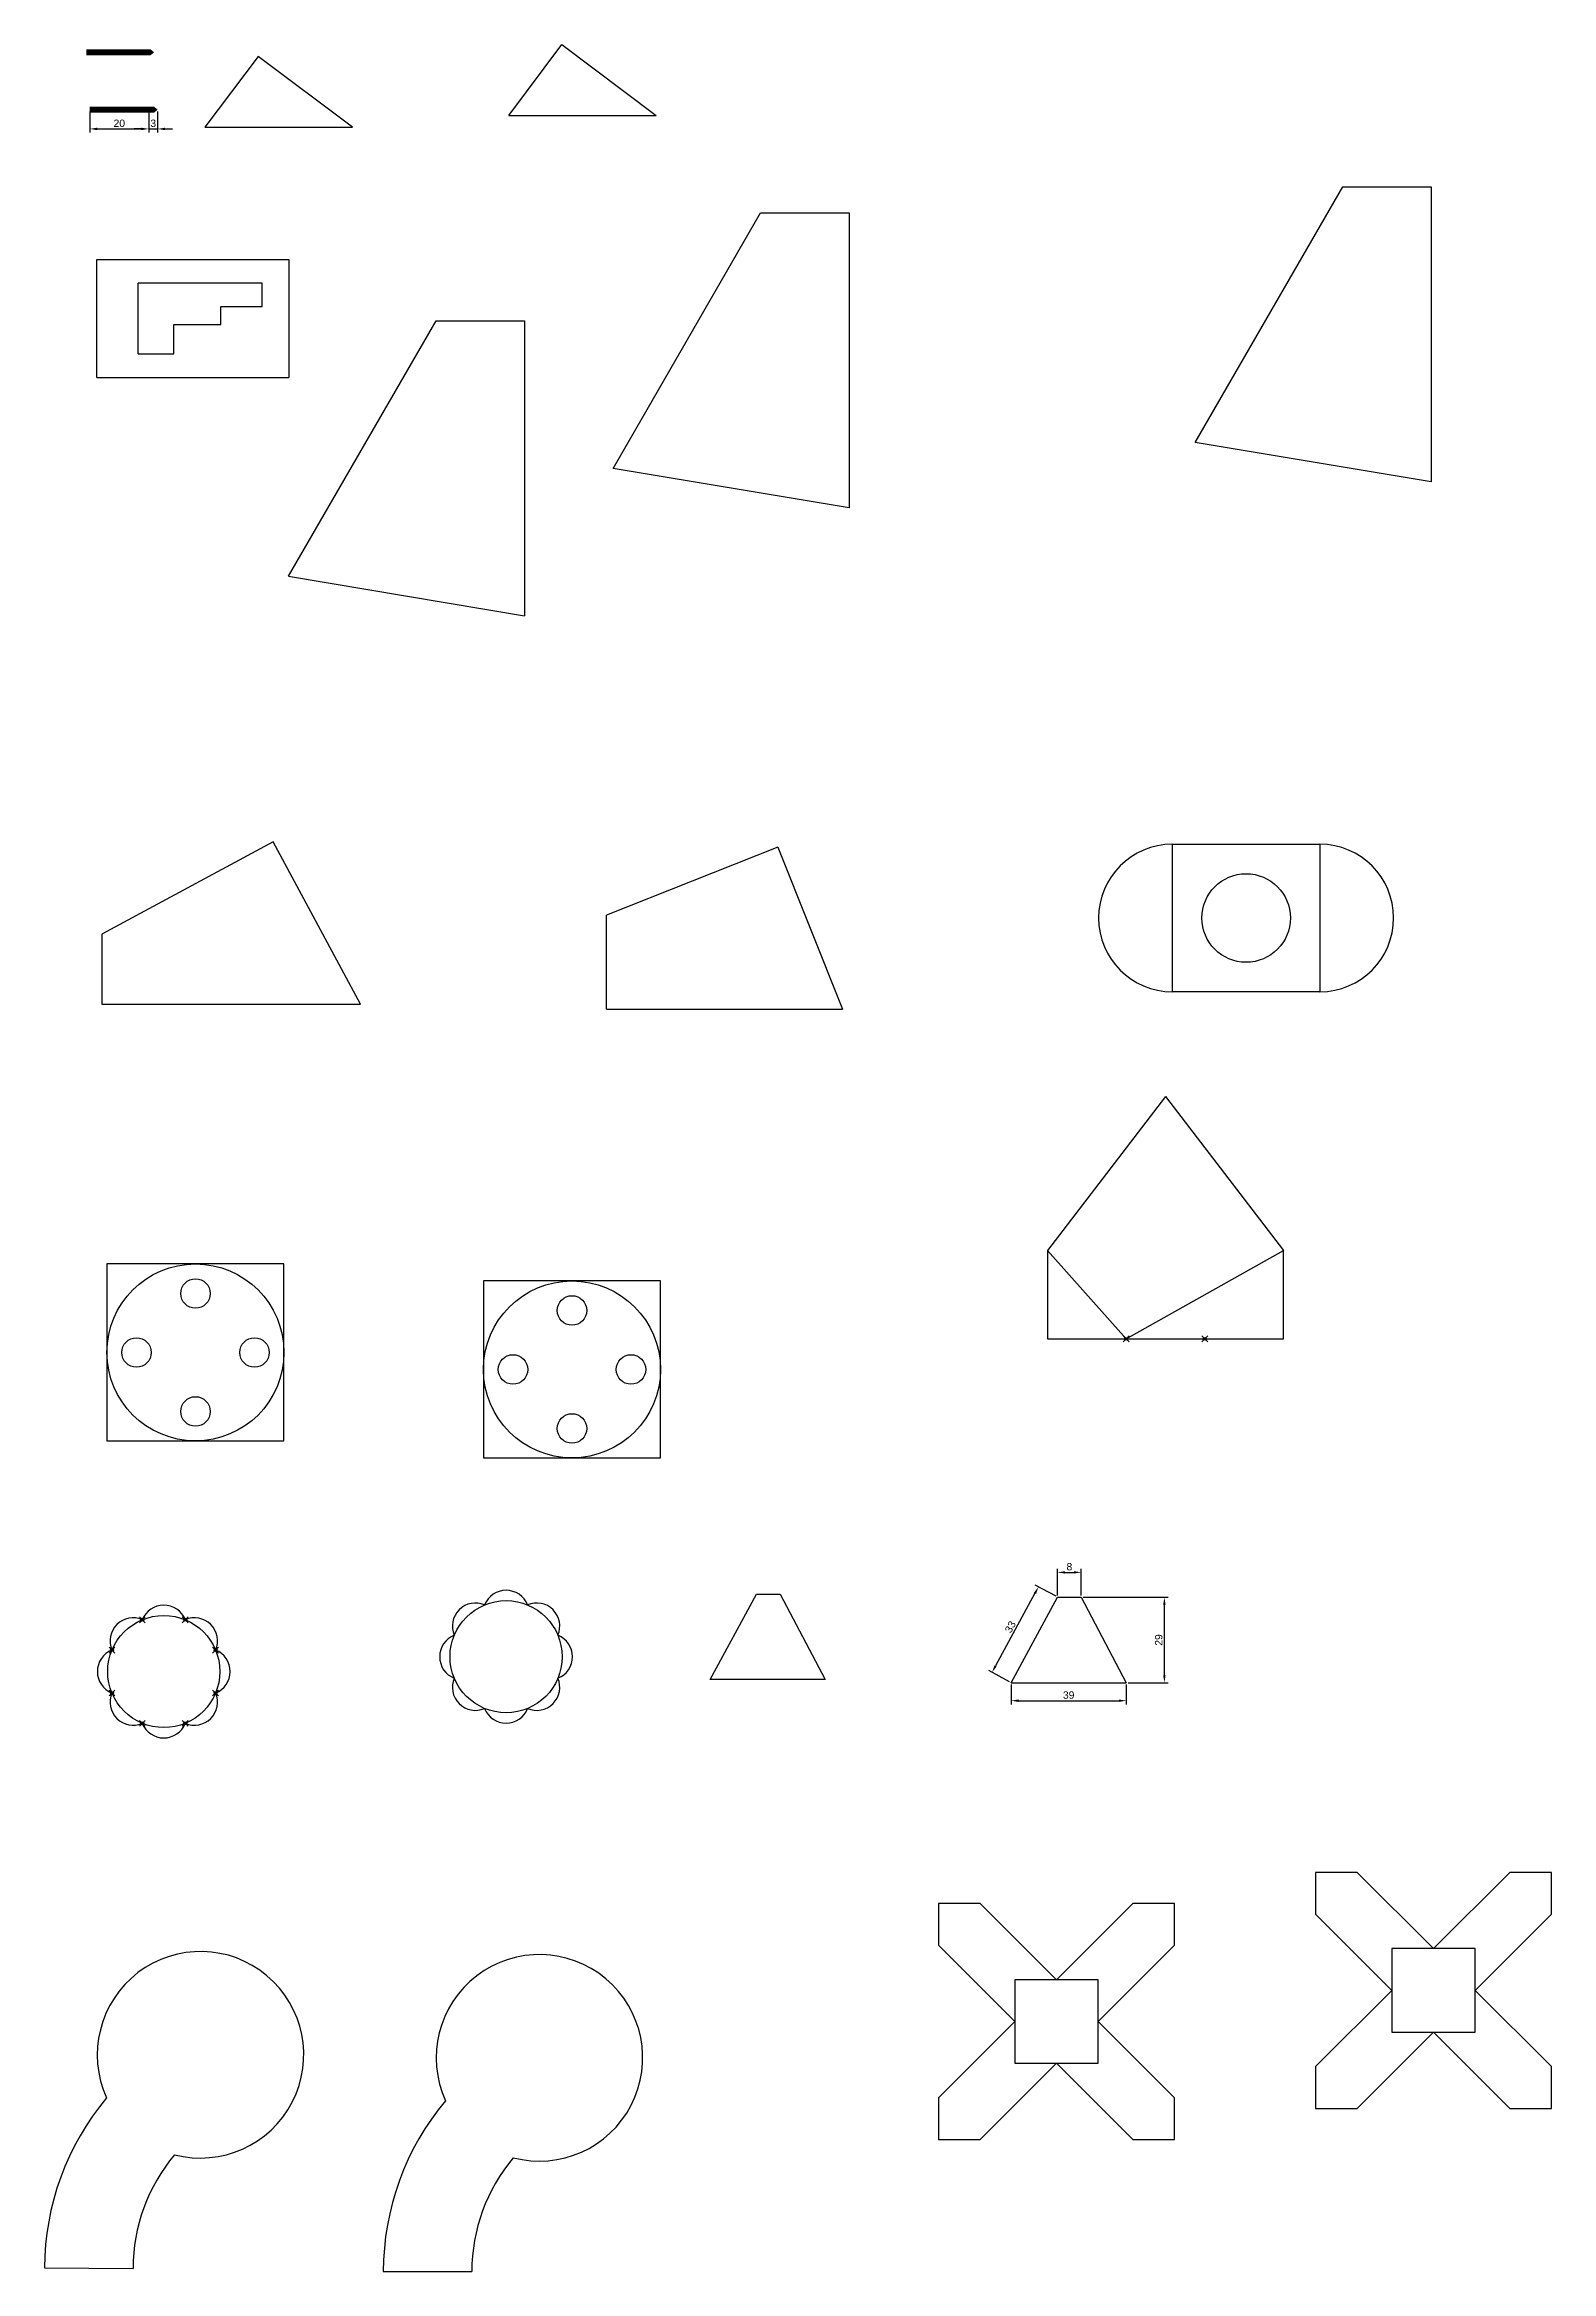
# Model space of a CAD drawing. Header units: millimetres. Extents: x 1489 to 3195, y -17 to 1805.
# Drawn here: x 1875 to 2386, y 1050 to 1805 of the extents above; entities that cross this region are included whole.
import ezdxf

# ---------------------------------------------------------------- set-up
doc = ezdxf.new("R2010")
doc.units = ezdxf.units.MM
doc.header["$PDMODE"] = 35
doc.styles.get("Standard").update_dxf_attribs({"font": 'arial.ttf'})
doc.dimstyles.new('ISO-25', dxfattribs={"dimtxt": 2.5, "dimasz": 2.5, "dimexe": 1.25, "dimexo": 0.625, "dimtad": 1, "dimtxsty": 'Standard', "dimcen": 2.5, "dimadec": 0, "dimazin": 0, "dimtfac": 1, "dimtmove": 0, "dimatfit": 3, "dimfxl": 1, "dimarcsym": 0})

# ---------------------------------------------------------------- blocks, each defined once
blk = doc.blocks.new('*D1')
at = {"color": 0, "lineweight": -2, "transparency": 16777216}
for p, q in [((1890.09, 1782.27), (1890.09, 1775.12)), ((1910.09, 1782.27), (1910.09, 1775.12)), ((1892.59, 1776.37), (1907.59, 1776.37))]:
    blk.add_line(p, q, dxfattribs=at)
at = {"color": 0, "transparency": 16777216}
for points in [[(1892.59, 1776.78), (1892.59, 1775.95), (1890.09, 1776.37)], [(1907.59, 1776.78), (1907.59, 1775.95), (1910.09, 1776.37)]]:
    blk.add_solid(points, dxfattribs=at)
at = {"layer": 'Defpoints', "color": 0, "transparency": 16777216}
for p in [(1890.09, 1782.89), (1910.09, 1782.89), (1910.09, 1776.37)]:
    blk.add_point(p, dxfattribs=at)
at = {"color": 0, "transparency": 16777216, "insert": (1900.09, 1778.27), "char_height": 2.5, "attachment_point": 5}
blk.add_mtext('20', dxfattribs=at)
blk = doc.blocks.new('*D2')
at = {"color": 0, "lineweight": -2, "transparency": 16777216}
for p, q in [((1910.09, 1782.27), (1910.09, 1775.12)), ((1913.09, 1782.27), (1913.09, 1775.12)), ((1907.59, 1776.37), (1905.09, 1776.37)), ((1910.09, 1776.37), (1913.09, 1776.37)), ((1915.59, 1776.37), (1918.09, 1776.37))]:
    blk.add_line(p, q, dxfattribs=at)
at = {"color": 0, "transparency": 16777216}
for points in [[(1907.59, 1776.78), (1907.59, 1775.95), (1910.09, 1776.37)], [(1915.59, 1776.78), (1915.59, 1775.95), (1913.09, 1776.37)]]:
    blk.add_solid(points, dxfattribs=at)
at = {"layer": 'Defpoints', "color": 0, "transparency": 16777216}
for p in [(1910.09, 1782.89), (1913.09, 1782.89), (1913.09, 1776.37)]:
    blk.add_point(p, dxfattribs=at)
at = {"color": 0, "transparency": 16777216, "insert": (1911.59, 1778.27), "char_height": 2.5, "attachment_point": 5}
blk.add_mtext('3', dxfattribs=at)
blk = doc.blocks.new('*U4')
blk.add_arc((-5.34, 0), 7.82, 291.54684, 68.45316)
blk = doc.blocks.new('*U5')
at = {"color": 0, "linetype": 'ByBlock', "lineweight": -2, "transparency": 16777216}
for p, rotation in [((1915.16, 1273.47), 90), ((1901, 1267.6), 135), ((1929.32, 1267.6), 44.99999999999999), ((1895.13, 1253.44), 180), ((1901, 1239.28), 225), ((1929.32, 1239.28), 315.0000000000001), ((1915.16, 1233.41), 270)]:
    blk.add_blockref('*U4', p, dxfattribs=dict(at, rotation=rotation))
blk.add_blockref('*U4', (1935.18, 1253.44), dxfattribs=at)
blk = doc.blocks.new('*U6')
blk.add_arc((5.34, 0), 7.82, 111.54684, 248.45316)
blk = doc.blocks.new('*U7')
at = {"color": 0, "linetype": 'ByBlock', "lineweight": -2, "transparency": 16777216}
for p, rotation in [((2017.03, 1272.63), 315.0000000000001), ((2031.19, 1278.5), 270), ((2045.35, 1272.63), 225.0000000000001), ((2051.22, 1258.47), 180), ((2017.03, 1244.31), 45.00000000000003), ((2045.35, 1244.31), 135.0000000000001), ((2031.19, 1238.44), 90.00000000000001)]:
    blk.add_blockref('*U6', p, dxfattribs=dict(at, rotation=rotation))
blk.add_blockref('*U6', (2011.16, 1258.47), dxfattribs=at)
blk = doc.blocks.new('*D8')
at = {"color": 0, "lineweight": -2, "transparency": 16777216}
for p, q in [((2226.77, 1278.64), (2255.58, 1278.64)), ((2254.33, 1252.14), (2254.33, 1276.14)), ((2242.02, 1249.64), (2255.58, 1249.64))]:
    blk.add_line(p, q, dxfattribs=at)
at = {"color": 0, "transparency": 16777216}
for points in [[(2253.91, 1276.14), (2254.74, 1276.14), (2254.33, 1278.64)], [(2253.91, 1252.14), (2254.74, 1252.14), (2254.33, 1249.64)]]:
    blk.add_solid(points, dxfattribs=at)
at = {"layer": 'Defpoints', "color": 0, "transparency": 16777216}
for p in [(2226.14, 1278.64), (2254.33, 1278.64), (2241.39, 1249.64)]:
    blk.add_point(p, dxfattribs=at)
at = {"color": 0, "transparency": 16777216, "insert": (2252.42, 1264.14), "char_height": 2.5, "attachment_point": 5, "rotation": 90}
blk.add_mtext('29', dxfattribs=at)
blk = doc.blocks.new('*D9')
at = {"color": 0, "lineweight": -2, "transparency": 16777216}
for p, q in [((2218.14, 1279.27), (2218.14, 1288.31)), ((2220.64, 1287.06), (2223.64, 1287.06)), ((2226.14, 1279.27), (2226.14, 1288.31))]:
    blk.add_line(p, q, dxfattribs=at)
at = {"color": 0, "transparency": 16777216}
for points in [[(2220.64, 1287.47), (2220.64, 1286.64), (2218.14, 1287.06)], [(2223.64, 1287.47), (2223.64, 1286.64), (2226.14, 1287.06)]]:
    blk.add_solid(points, dxfattribs=at)
at = {"layer": 'Defpoints', "color": 0, "transparency": 16777216}
for p in [(2226.14, 1287.06), (2218.14, 1278.64), (2226.14, 1278.64)]:
    blk.add_point(p, dxfattribs=at)
at = {"color": 0, "transparency": 16777216, "insert": (2222.14, 1288.96), "char_height": 2.5, "attachment_point": 5}
blk.add_mtext('8', dxfattribs=at)
blk = doc.blocks.new('*D10')
at = {"color": 0, "lineweight": -2, "transparency": 16777216}
for p, q in [((2210.47, 1279.96), (2197.11, 1255.36)), ((2217.59, 1278.94), (2210.56, 1282.76)), ((2201.84, 1249.94), (2194.82, 1253.76))]:
    blk.add_line(p, q, dxfattribs=at)
at = {"color": 0, "transparency": 16777216}
for points in [[(2210.1, 1280.16), (2210.84, 1279.76), (2211.66, 1282.16)], [(2196.74, 1255.55), (2197.47, 1255.16), (2195.91, 1253.16)]]:
    blk.add_solid(points, dxfattribs=at)
at = {"layer": 'Defpoints', "color": 0, "transparency": 16777216}
for p in [(2218.14, 1278.64), (2195.91, 1253.16), (2202.39, 1249.64)]:
    blk.add_point(p, dxfattribs=at)
at = {"color": 0, "transparency": 16777216, "insert": (2202.12, 1268.57), "char_height": 2.5, "attachment_point": 5, "rotation": 61.49649}
blk.add_mtext('33', dxfattribs=at)
blk = doc.blocks.new('*D11')
at = {"color": 0, "lineweight": -2, "transparency": 16777216}
for p, q in [((2202.39, 1249.02), (2202.39, 1242.3)), ((2241.39, 1249.02), (2241.39, 1242.3)), ((2204.89, 1243.55), (2238.89, 1243.55))]:
    blk.add_line(p, q, dxfattribs=at)
at = {"color": 0, "transparency": 16777216}
for points in [[(2204.89, 1243.97), (2204.89, 1243.14), (2202.39, 1243.55)], [(2238.89, 1243.97), (2238.89, 1243.14), (2241.39, 1243.55)]]:
    blk.add_solid(points, dxfattribs=at)
at = {"layer": 'Defpoints', "color": 0, "transparency": 16777216}
for p in [(2202.39, 1249.64), (2241.39, 1249.64), (2241.39, 1243.55)]:
    blk.add_point(p, dxfattribs=at)
at = {"color": 0, "transparency": 16777216, "insert": (2221.89, 1245.45), "char_height": 2.5, "attachment_point": 5}
blk.add_mtext('39', dxfattribs=at)

msp = doc.modelspace()

# ---------------------------------------------------------------- linework, layer by layer
for p, q in [((2032.115, 1780.974), (2050.115, 1804.974)), ((2050.115, 1804.974), (2082.115, 1780.974)), ((1947.135, 1800.944), (1929.135, 1776.944)), ((1979.135, 1776.944), (1947.135, 1800.944)), ((1929.135, 1776.944), (1979.135, 1776.944)), ((2032.115, 1780.974), (2082.115, 1780.974)), ((2264.776, 1670.125), (2314.776, 1756.728)), ((2314.776, 1756.728), (2344.776, 1756.728)), ((2344.776, 1756.728), (2344.776, 1656.728)), ((2067.473, 1661.306), (2117.473, 1747.909)), ((2117.473, 1747.909), (2147.473, 1747.909)), ((2147.473, 1747.909), (2147.473, 1647.909)), ((1892.527, 1732.117), (1957.527, 1732.117)), ((1892.527, 1692.117), (1892.527, 1732.117)), ((1957.527, 1732.117), (1957.527, 1692.117)), ((1948.527, 1724.117), (1906.527, 1724.117)), ((1906.527, 1700.117), (1906.527, 1724.117)), ((1948.527, 1716.117), (1948.527, 1724.117)), ((1934.527, 1710.117), (1934.527, 1716.117)), ((1934.527, 1716.117), (1948.527, 1716.117)), ((1918.527, 1700.117), (1918.527, 1710.117)), ((1918.527, 1710.117), (1934.527, 1710.117)), ((1957.454, 1624.704), (2007.454, 1711.306)), ((2007.454, 1711.306), (2037.454, 1711.306)), ((2037.454, 1711.306), (2037.454, 1611.306)), ((1906.527, 1700.117), (1918.527, 1700.117)), ((1892.527, 1692.117), (1906.527, 1692.117)), ((1906.527, 1692.117), (1918.527, 1692.117)), ((1918.527, 1692.117), (1934.527, 1692.117)), ((1934.527, 1692.117), (1948.527, 1692.117)), ((1948.527, 1692.117), (1957.527, 1692.117)), ((2344.776, 1656.728), (2264.776, 1670.125)), ((2147.473, 1647.909), (2067.473, 1661.306)), ((1957.454, 1624.704), (2037.454, 1611.306)), ((1952.23, 1534.689), (1894.135, 1503.425)), ((1981.829, 1479.689), (1952.23, 1534.689)), ((2123.304, 1532.932), (2065.209, 1509.794)), ((2123.304, 1532.932), (2145.209, 1477.932)), ((1894.135, 1503.425), (1894.135, 1479.689)), ((2065.209, 1477.932), (2065.209, 1509.794)), ((1894.135, 1479.689), (1981.829, 1479.689)), ((2065.209, 1477.932), (2145.209, 1477.932)), ((2254.669, 1448.348), (2214.669, 1396.219)), ((2254.669, 1448.348), (2294.669, 1396.219)), ((2214.669, 1396.219), (2214.669, 1366.219)), ((2214.669, 1396.219), (2241.335, 1366.219)), ((2241.335, 1366.219), (2294.669, 1396.219)), ((2294.669, 1366.219), (2294.669, 1396.219)), ((2100.351, 1250.703), (2116.099, 1279.703)), ((2116.099, 1279.703), (2124.099, 1279.703)), ((2124.099, 1279.703), (2139.351, 1250.703)), ((2202.392, 1249.641), (2218.14, 1278.641)), ((2218.14, 1278.641), (2226.14, 1278.641)), ((2226.14, 1278.641), (2241.392, 1249.641)), ((2139.351, 1250.703), (2100.351, 1250.703)), ((2202.392, 1249.641), (2241.392, 1249.641)), ((2319.671, 1185.364), (2345.529, 1159.506)), ((2345.529, 1159.506), (2371.387, 1185.364)), ((2191.936, 1174.826), (2217.794, 1148.968)), ((2217.794, 1148.968), (2243.652, 1174.826)), ((2305.529, 1171.222), (2331.387, 1145.364)), ((2359.671, 1145.364), (2385.529, 1171.222)), ((2177.794, 1160.684), (2203.652, 1134.826)), ((2231.936, 1134.826), (2257.794, 1160.684)), ((2305.529, 1119.506), (2331.387, 1145.364)), ((2359.671, 1145.364), (2385.529, 1119.506)), ((2177.794, 1108.968), (2203.652, 1134.826)), ((2231.936, 1134.826), (2257.794, 1108.968)), ((2319.671, 1105.364), (2345.529, 1131.222)), ((2345.529, 1131.222), (2371.387, 1105.364)), ((2191.936, 1094.826), (2217.794, 1120.684)), ((2217.794, 1120.684), (2243.652, 1094.826)), ((1874.749, 1051.329), (1904.748, 1051.099)), ((1989.576, 1050.075), (2019.576, 1050.075))]:
    msp.add_line(p, q)
for points in [[(1888.879, 1802.34, 2, 2, 0), (1908.879, 1802.34, 5, 0, 0), (1911.879, 1802.34, 0, 0, 0)], [(1890.086, 1782.893, 2, 2, 0), (1910.086, 1782.893, 5, 0, 0), (1913.086, 1782.893, 0, 0, 0)]]:
    msp.add_lwpolyline(points, format="xyseb")
for points in [[(2257.035, 1533.885), (2307.035, 1533.885), (2307.035, 1483.885), (2257.035, 1483.885)], [(1895.907, 1391.608), (1895.907, 1331.608), (1955.907, 1331.608), (1955.907, 1391.608)], [(2023.531, 1385.849), (2023.531, 1325.849), (2083.531, 1325.849), (2083.531, 1385.849)], [(2331.387, 1159.506), (2331.387, 1131.222), (2359.671, 1131.222), (2359.671, 1159.506)], [(2203.652, 1148.968), (2203.652, 1120.684), (2231.936, 1120.684), (2231.936, 1148.968)]]:
    msp.add_lwpolyline(points, close=True)
for points in [[(2214.669, 1366.219), (2294.669, 1366.219)], [(2319.671, 1185.364), (2305.529, 1185.364), (2305.529, 1171.222)], [(2385.529, 1171.222), (2385.529, 1185.364), (2371.387, 1185.364)], [(2191.936, 1174.826), (2177.794, 1174.826), (2177.794, 1160.684)], [(2257.794, 1160.684), (2257.794, 1174.826), (2243.652, 1174.826)], [(2305.529, 1119.506), (2305.529, 1105.364), (2319.671, 1105.364)], [(2371.387, 1105.364), (2385.529, 1105.364), (2385.529, 1119.506)], [(2177.794, 1108.968), (2177.794, 1094.826), (2191.936, 1094.826)], [(2243.652, 1094.826), (2257.794, 1094.826), (2257.794, 1108.968)]]:
    msp.add_lwpolyline(points)
for centre, radius in [((2282.035, 1508.885), 15), ((1925.907, 1361.608), 30), ((1925.907, 1381.608), 5), ((2053.531, 1355.849), 30), ((2053.531, 1375.849), 5), ((1905.907, 1361.608), 5), ((1945.907, 1361.608), 5), ((2033.531, 1355.849), 5), ((2073.531, 1355.849), 5), ((1925.907, 1341.608), 5), ((2053.531, 1335.849), 5), ((2031.191, 1258.469), 19), ((1915.157, 1253.441), 19)]:
    msp.add_circle(centre, radius)
for centre, radius, start, end in [((2257.035, 1508.885), 25, 90, 270), ((2307.035, 1508.885), 25, 270, 90), ((1927.621, 1123.532), 35, 255.376934, 204.623066), ((2042.497, 1122.493), 35, 255.339077, 204.58521), ((1964.748, 1051.099), 90, 140, 179.853766), ((2079.576, 1050.035), 90, 139.962143, 179.962143), ((1964.748, 1051.099), 60, 140, 180), ((2079.576, 1050.035), 60, 139.962143, 179.962143)]:
    msp.add_arc(centre, radius, start, end)
for p in [(2241.335, 1366.219), (2241.335, 1366.219), (2268.002, 1366.219), (2268.002, 1366.219), (1907.886, 1270.995), (1922.428, 1270.995), (1897.604, 1260.712), (1932.711, 1260.712), (1897.604, 1246.17), (1932.711, 1246.17), (1907.886, 1235.887), (1922.428, 1235.887)]:
    msp.add_point(p)

# ---------------------------------------------------------------- block references
for name in ['*U5', '*U7']:
    msp.add_blockref(name, (0, 0))

# ---------------------------------------------------------------- dimensions: what is measured, and where the dimension line sits
for base, p1, p2, picture, middle in [((1910.086, 1776.366), (1890.086, 1782.893), (1910.086, 1782.893), '*D1', (1900.086, 1778.268)), ((1913.086, 1776.366), (1910.086, 1782.893), (1913.086, 1782.893), '*D2', (1911.586, 1778.269)), ((2226.14, 1287.055), (2218.14, 1278.641), (2226.14, 1278.641), '*D9', (2222.14, 1288.956)), ((2241.392, 1243.552), (2202.392, 1249.641), (2241.392, 1249.641), '*D11', (2221.892, 1245.454))]:
    dim = msp.add_linear_dim(base=base, p1=p1, p2=p2, dimstyle='ISO-25')
    dim.commit()
    dim.dimension.update_dxf_attribs({"geometry": picture, "text_midpoint": middle})
dim = msp.add_aligned_dim(p1=(2218.14, 1278.641), p2=(2202.392, 1249.641), distance=-7.372, dimstyle='ISO-25')
dim.commit()
dim.dimension.update_dxf_attribs({"geometry": '*D10', "text_midpoint": (2202.116, 1268.567)})
dim = msp.add_linear_dim(base=(2254.325, 1278.641), p1=(2241.392, 1249.641), p2=(2226.14, 1278.641), angle=270, dimstyle='ISO-25')
dim.commit()
dim.dimension.update_dxf_attribs({"geometry": '*D8', "text_midpoint": (2252.424, 1264.141)})

doc.saveas('drawing.dxf')
